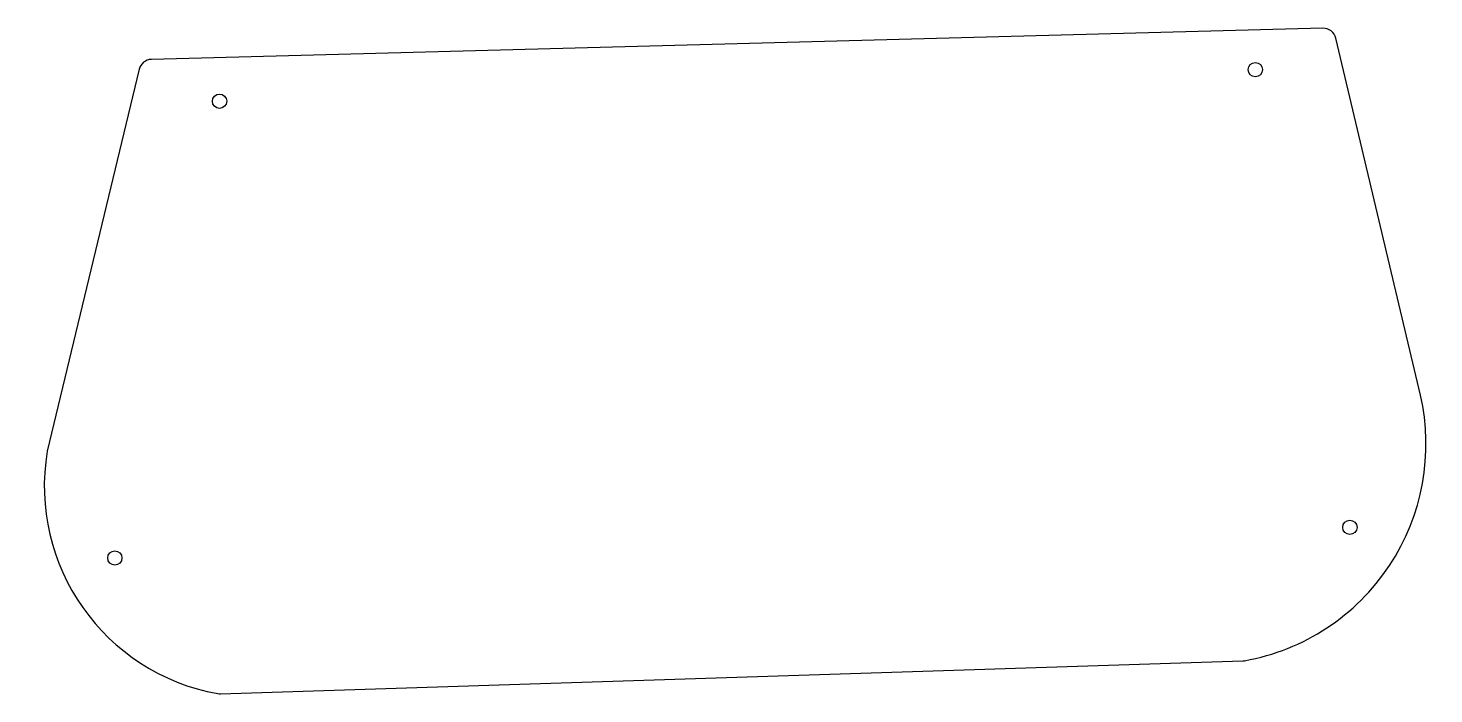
# Model space of a CAD drawing. Extents: x -229 to 312, y -210 to 46.
import ezdxf

# ---------------------------------------------------------------- set-up
doc = ezdxf.new("R2010")
doc.units = 0
doc.layers.get('0').update_dxf_attribs({"linetype": 'continuous'})

# ---------------------------------------------------------------- blocks, each defined once
blk = doc.blocks.new('PART__FEATURE_CS')
at = {"color": 0}
blk.add_lwpolyline([(273.99, 42.44, 0.354971), (268.99, 46.28), (-181.3, 34.33, 0.339205), (-186.03, 30.51), (-221.36, -116.32, 0.410878), (-155.77, -209.51, 0.052569), (-154.73, -209.58), (238.2, -196.9, 0.036041), (238.92, -196.83, 0.42828), (306.54, -94.76)], format="xyb", close=True, dxfattribs=at)
for centre in [(243.05, 30.39, 45.8), (-155.13, 18.23, 45.8), (279.38, -145.58, 45.8), (-195.38, -157.34, 45.8)]:
    blk.add_circle(centre, 2.75, dxfattribs=at)

msp = doc.modelspace()

# ---------------------------------------------------------------- block references
at = {"color": 0}
msp.add_blockref('PART__FEATURE_CS', (0, 0), dxfattribs=at)

doc.saveas('drawing.dxf')
